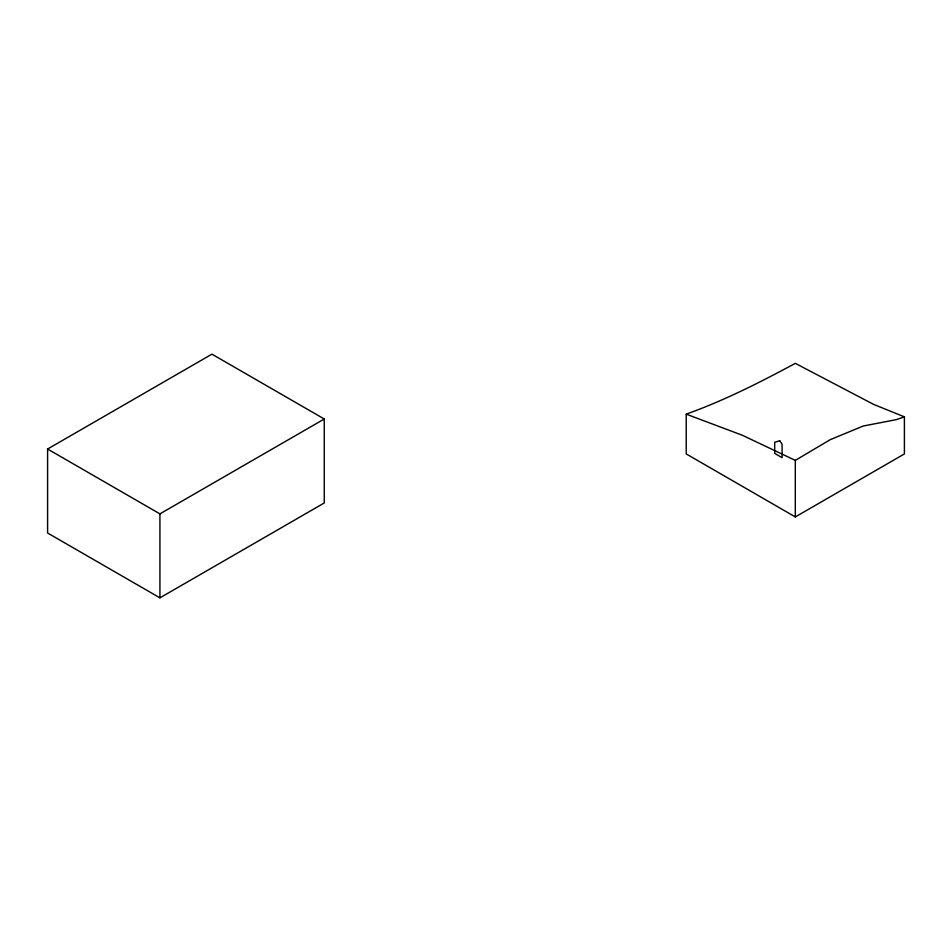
<?xml version="1.0" encoding="UTF-8"?>
<svg xmlns="http://www.w3.org/2000/svg" width="952" height="952" viewBox="0 0 952 952"><rect width="100%" height="100%" fill="white"/><g stroke="black" fill="none" stroke-linecap="round" stroke-linejoin="round"><path stroke-width="1.43" d="M795.313 516.924L795.313 460.375L830.227 439.669L863.202 426.032L896.189 419.665L904.4 416.845L904.4 453.937L795.313 516.924L686.225 453.937L686.225 414.144C724.032 400.649 760.005 382.383 795.313 363.343L873.615 404.386L904.4 416.845M47.6 449.035L211.939 354.156L324.263 418.999L324.263 502.965L159.924 597.844L47.6 533.001L47.6 449.035L159.924 513.878L324.263 418.999M686.225 414.144L742.274 435.231L795.313 460.375M159.924 513.878L159.924 597.844M779.724 440.74L774.69 442.287L774.69 453.402L782.092 457.674L782.092 444.215L779.724 440.74"/></g></svg>
